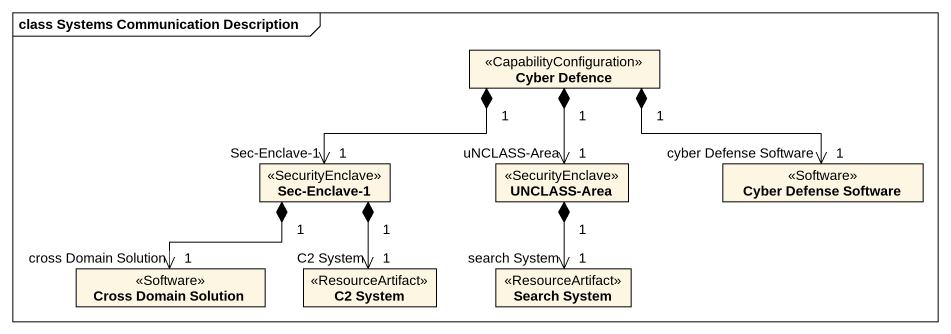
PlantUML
@startuml
mainframe class Systems Communication Description
hide circle
hide empty members
class "Cyber Defence" as Cyber_Defence <<CapabilityConfiguration>>
class "Sec-Enclave-1" as Sec_Enclave_1 <<SecurityEnclave>>
class "UNCLASS-Area" as UNCLASS_Area <<SecurityEnclave>>
class "Cyber Defense Software" as Cyber_Defense_Software <<Software>>
class "Cross Domain Solution" as Cross_Domain_Solution <<Software>>
class "C2 System" as C2_System <<ResourceArtifact>>
class "Search System" as Search_System <<ResourceArtifact>>
Cyber_Defence "1" *-left-> "Sec-Enclave-1\n1" Sec_Enclave_1
Cyber_Defence "1" *--> "uNCLASS-Area\n1" UNCLASS_Area
Cyber_Defence "1" *-right-> "cyber Defense Software\n1" Cyber_Defense_Software
Sec_Enclave_1 "1" *--> "cross Domain Solution\n1" Cross_Domain_Solution
Sec_Enclave_1 "1" *--> "C2 System\n1" C2_System
UNCLASS_Area "1" *--> "search System\n1" Search_System
@enduml
